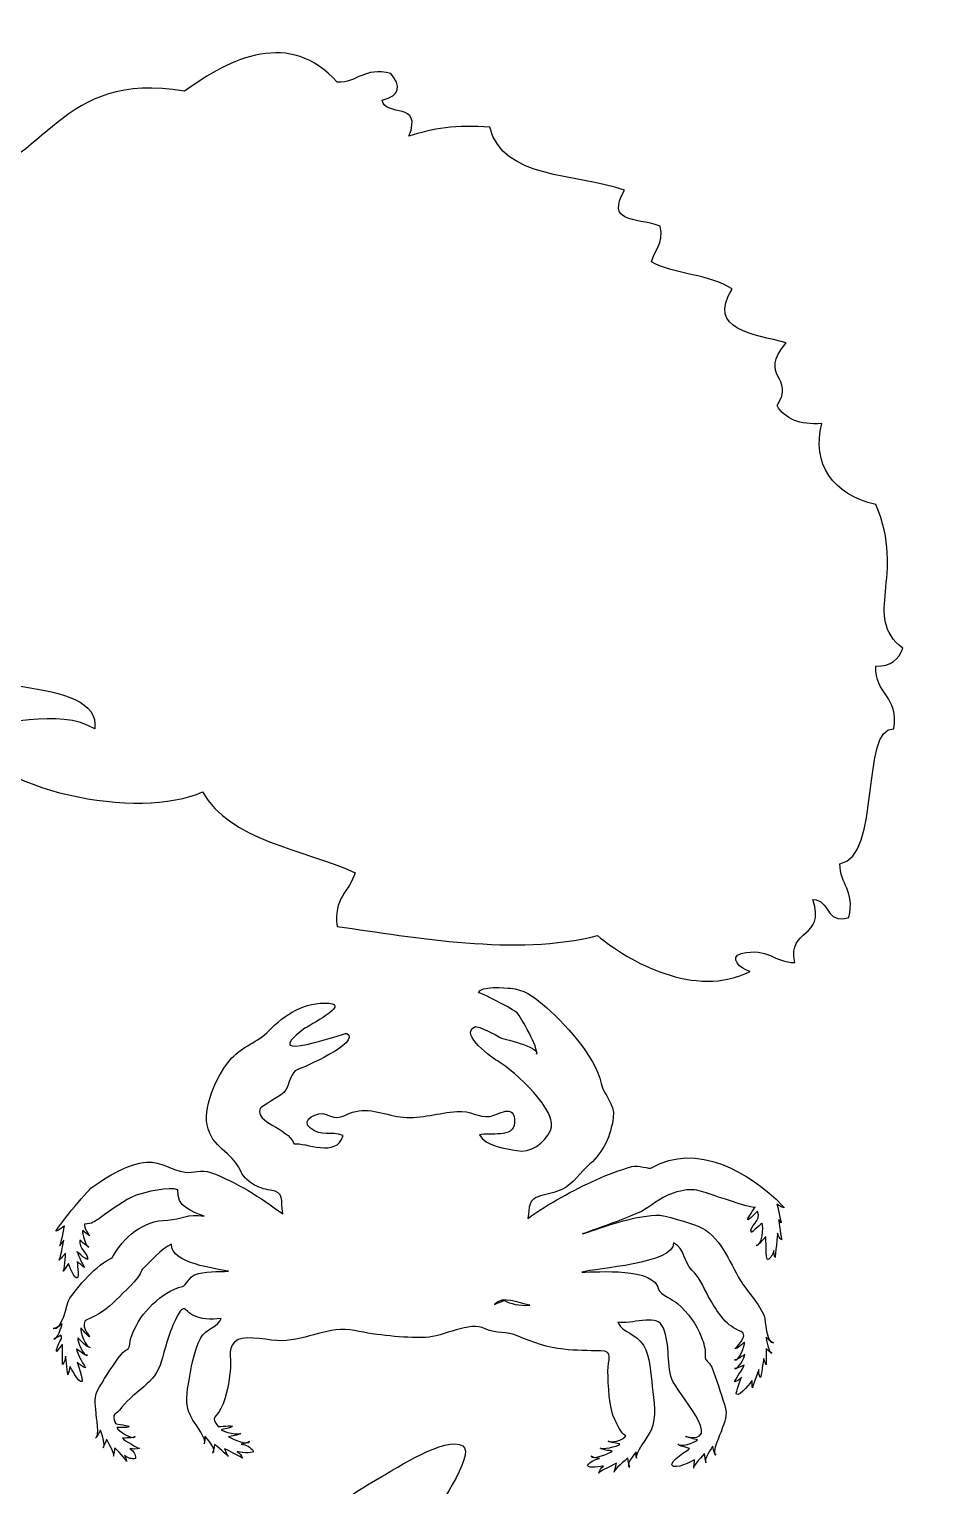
# Model space of a CAD drawing. Header units: centimetres. Extents: x -64 to 65, y -66 to 66.
# Drawn here: x -8.23 to -3.29, y -58.21 to -50.3 of the extents above; entities that cross this region are included whole.
import ezdxf

# ---------------------------------------------------------------- set-up
doc = ezdxf.new("R2010")
doc.units = ezdxf.units.CM
doc.header["$MEASUREMENT"] = 0
doc.layers.add('Layer 1', color=7, linetype='Continuous')

msp = doc.modelspace()

# ---------------------------------------------------------------- linework, layer by layer
at = {"layer": 'Layer 1'}
for points, knots in [([(-6.26168, -50.54298), (-6.20718, -50.61315), (-6.20913, -50.66188), (-6.31042, -50.68916), (-6.31042, -50.68916), (-6.29076, -50.78317), (-6.08727, -50.69339), (-6.16424, -50.88403), (-6.16424, -50.88403), (-6.0428, -50.84305), (-5.9032, -50.82027), (-5.72569, -50.83529), (-5.72569, -50.83529), (-5.65298, -51.11993), (-5.26013, -51.08442), (-4.99478, -51.17642), (-4.99478, -51.17642), (-5.0935, -51.35557), (-4.94488, -51.32374), (-4.79989, -51.37131), (-4.79989, -51.37131), (-4.77925, -51.47315), (-4.83331, -51.50037), (-4.8486, -51.5662), (-4.8486, -51.5662), (-4.72223, -51.63473), (-4.52631, -51.63375), (-4.41008, -51.71238), (-4.41008, -51.71238), (-4.55047, -51.9395), (-4.29096, -51.95593), (-4.11772, -52.00472), (-4.11772, -52.00472), (-4.27443, -52.19014), (-4.06218, -52.18802), (-4.16646, -52.34585), (-4.16646, -52.34585), (-4.12503, -52.41811), (-4.04383, -52.45063), (-3.92283, -52.44332), (-3.92283, -52.44332), (-3.98024, -52.65829), (-3.86462, -52.83146), (-3.63047, -52.88184), (-3.63047, -52.88184), (-3.46243, -53.27221), (-3.70754, -53.49025), (-3.48429, -53.66149), (-3.48429, -53.66149), (-3.50559, -53.72144), (-3.54668, -53.76153), (-3.63047, -53.75894), (-3.63047, -53.75894), (-3.63846, -53.91311), (-3.50098, -53.92176), (-3.533, -54.10004), (-3.533, -54.10004), (-3.7135, -54.08443), (-3.60068, -54.79841), (-3.82536, -54.83095), (-3.82536, -54.83095), (-3.82644, -54.94573), (-3.74141, -54.97441), (-3.77662, -55.12329), (-3.77662, -55.12329), (-3.9096, -55.1588), (-3.87473, -55.02645), (-3.97157, -55.02582), (-3.97157, -55.02582), (-3.89955, -55.24394), (-4.11426, -55.17552), (-4.06902, -55.36695), (-4.06902, -55.36695), (-4.1838, -55.36803), (-4.2125, -55.28297), (-4.36138, -55.31821), (-4.36138, -55.31821), (-4.42967, -55.33541), (-4.36561, -55.40399), (-4.31264, -55.41568), (-4.31264, -55.41568), (-4.61048, -55.56607), (-4.97233, -55.36157), (-5.14102, -55.22076), (-5.14102, -55.22076), (-5.5847, -55.3345), (-6.12929, -55.22891), (-6.55408, -55.17202), (-6.55408, -55.17202), (-6.57744, -55.01869), (-6.48465, -54.98155), (-6.45661, -54.87966), (-6.45661, -54.87966), (-6.74694, -54.74766), (-7.13072, -54.70916), (-7.28497, -54.44111), (-7.28497, -54.44111), (-7.62287, -54.59639), (-8.443, -54.44452), (-8.60061, -54.10004), (-8.60061, -54.10004), (-8.38288, -54.0885), (-8.06282, -53.98063), (-7.8697, -54.10004), (-7.8697, -54.10004), (-7.82864, -53.79836), (-8.6303, -53.91912), (-8.84424, -53.71023), (-8.84424, -53.71023), (-8.86461, -53.43001), (-8.34449, -53.6902), (-8.30825, -53.4666), (-8.30825, -53.4666), (-8.81829, -52.97485), (-9.20373, -53.86337), (-9.72131, -53.66152), (-9.72131, -53.66152), (-9.68959, -53.23848), (-9.2912, -53.18204), (-9.08787, -52.93061), (-9.08787, -52.93061), (-8.97185, -52.47812), (-8.89197, -51.98959), (-8.84424, -51.46879), (-8.84424, -51.46879), (-8.68274, -51.4354), (-8.62339, -51.29985), (-8.60061, -51.12772), (-8.60061, -51.12772), (-8.12081, -51.03903), (-8.06848, -50.52286), (-7.38244, -50.64046), (-7.38244, -50.64046), (-7.13471, -50.45784), (-6.80642, -50.30312), (-6.55408, -50.59172), (-6.55408, -50.59172), (-6.43922, -50.5928), (-6.41056, -50.50777), (-6.26168, -50.54298)], [0, 0, 0, 0, 0.0277778, 0.0277778, 0.0277778, 0.0277778, 0.0555556, 0.0555556, 0.0555556, 0.0555556, 0.0833333, 0.0833333, 0.0833333, 0.0833333, 0.1111111, 0.1111111, 0.1111111, 0.1111111, 0.1388889, 0.1388889, 0.1388889, 0.1388889, 0.1666667, 0.1666667, 0.1666667, 0.1666667, 0.1944444, 0.1944444, 0.1944444, 0.1944444, 0.2222222, 0.2222222, 0.2222222, 0.2222222, 0.25, 0.25, 0.25, 0.25, 0.2777778, 0.2777778, 0.2777778, 0.2777778, 0.3055556, 0.3055556, 0.3055556, 0.3055556, 0.3333333, 0.3333333, 0.3333333, 0.3333333, 0.3611111, 0.3611111, 0.3611111, 0.3611111, 0.3888889, 0.3888889, 0.3888889, 0.3888889, 0.4166667, 0.4166667, 0.4166667, 0.4166667, 0.4444444, 0.4444444, 0.4444444, 0.4444444, 0.4722222, 0.4722222, 0.4722222, 0.4722222, 0.5, 0.5, 0.5, 0.5, 0.5277778, 0.5277778, 0.5277778, 0.5277778, 0.5555556, 0.5555556, 0.5555556, 0.5555556, 0.5833333, 0.5833333, 0.5833333, 0.5833333, 0.6111111, 0.6111111, 0.6111111, 0.6111111, 0.6388889, 0.6388889, 0.6388889, 0.6388889, 0.6666667, 0.6666667, 0.6666667, 0.6666667, 0.6944444, 0.6944444, 0.6944444, 0.6944444, 0.7222222, 0.7222222, 0.7222222, 0.7222222, 0.75, 0.75, 0.75, 0.75, 0.7777778, 0.7777778, 0.7777778, 0.7777778, 0.8055556, 0.8055556, 0.8055556, 0.8055556, 0.8333333, 0.8333333, 0.8333333, 0.8333333, 0.8611111, 0.8611111, 0.8611111, 0.8611111, 0.8888889, 0.8888889, 0.8888889, 0.8888889, 0.9166667, 0.9166667, 0.9166667, 0.9166667, 0.9444444, 0.9444444, 0.9444444, 0.9444444, 1, 1, 1, 1]), ([(-4.13811, -56.68499), (-4.31154, -56.50576), (-4.60552, -56.33675), (-4.84709, -56.48166), (-4.84709, -56.48166), (-4.85884, -56.48878), (-4.92101, -56.46449), (-4.95398, -56.4742), (-4.95398, -56.4742), (-5.01989, -56.49349), (-5.08535, -56.51749), (-5.14797, -56.5454), (-5.14797, -56.5454), (-5.27592, -56.60202), (-5.40454, -56.67502), (-5.51894, -56.75532), (-5.51894, -56.75532), (-5.50852, -56.68973), (-5.51984, -56.65541), (-5.4511, -56.63335), (-5.4511, -56.63335), (-5.41266, -56.62126), (-5.37178, -56.61594), (-5.33524, -56.59835), (-5.33524, -56.59835), (-5.26822, -56.5662), (-5.23433, -56.5053), (-5.1821, -56.45989), (-5.1821, -56.45989), (-5.10855, -56.39589), (-5.06859, -56.30593), (-5.05573, -56.20914), (-5.05573, -56.20914), (-5.04512, -56.12924), (-5.1059, -56.09079), (-5.12039, -56.02377), (-5.12039, -56.02377), (-5.1527, -55.87365), (-5.3251, -55.6887), (-5.43982, -55.59276), (-5.43982, -55.59276), (-5.4935, -55.54789), (-5.54198, -55.51264), (-5.61251, -55.50677), (-5.61251, -55.50677), (-5.63582, -55.50473), (-5.78137, -55.49172), (-5.78634, -55.53048), (-5.78634, -55.53048), (-5.78555, -55.52495), (-5.59192, -55.62348), (-5.57679, -55.64055), (-5.57679, -55.64055), (-5.55845, -55.66103), (-5.45773, -55.83452), (-5.47188, -55.86463), (-5.47188, -55.86463), (-5.45132, -55.82121), (-5.66405, -55.78166), (-5.67307, -55.77226), (-5.67307, -55.77226), (-5.68304, -55.76231), (-5.79258, -55.70953), (-5.80375, -55.7144), (-5.80375, -55.7144), (-5.89757, -55.75464), (-5.70495, -55.88969), (-5.67715, -55.90564), (-5.67715, -55.90564), (-5.59415, -55.95311), (-5.3469, -56.17829), (-5.39558, -56.27899), (-5.39558, -56.27899), (-5.42916, -56.3486), (-5.5043, -56.40128), (-5.57883, -56.38771), (-5.57883, -56.38771), (-5.63352, -56.37766), (-5.75414, -56.36104), (-5.78147, -56.30238), (-5.78147, -56.30238), (-5.72779, -56.28754), (-5.59552, -56.32249), (-5.59102, -56.23703), (-5.59102, -56.23703), (-5.58536, -56.12141), (-5.6837, -56.19702), (-5.72712, -56.20221), (-5.72712, -56.20221), (-5.78681, -56.20935), (-5.82785, -56.16911), (-5.90368, -56.17485), (-5.90368, -56.17485), (-6.00282, -56.18221), (-6.0937, -56.21501), (-6.19485, -56.20631), (-6.19485, -56.20631), (-6.28391, -56.19861), (-6.38225, -56.1485), (-6.46975, -56.17959), (-6.46975, -56.17959), (-6.54217, -56.20528), (-6.54267, -56.22089), (-6.61374, -56.1907), (-6.61374, -56.1907), (-6.65512, -56.17329), (-6.76013, -56.21928), (-6.69917, -56.26605), (-6.69917, -56.26605), (-6.63429, -56.31571), (-6.59384, -56.27806), (-6.52174, -56.30531), (-6.52174, -56.30531), (-6.55698, -56.43186), (-6.72589, -56.33955), (-6.78714, -56.35114), (-6.78714, -56.35114), (-6.82331, -56.25994), (-7.0005, -56.23893), (-6.97126, -56.15961), (-6.97126, -56.15961), (-6.96539, -56.14366), (-6.85339, -56.09235), (-6.83209, -56.05841), (-6.83209, -56.05841), (-6.81336, -56.02838), (-6.80635, -55.95967), (-6.76801, -55.94766), (-6.76801, -55.94766), (-6.7402, -55.93896), (-6.42191, -55.80095), (-6.50136, -55.75179), (-6.50136, -55.75179), (-6.50895, -55.747), (-6.9951, -55.92438), (-6.73615, -55.72906), (-6.73615, -55.72906), (-6.70665, -55.70691), (-6.48212, -55.59555), (-6.59904, -55.58767), (-6.59904, -55.58767), (-6.72789, -55.57894), (-6.84034, -55.64757), (-6.92466, -55.73798), (-6.92466, -55.73798), (-6.98242, -55.79984), (-7.06801, -55.81974), (-7.1268, -55.88631), (-7.1268, -55.88631), (-7.20022, -55.9696), (-7.27973, -56.13417), (-7.25936, -56.24776), (-7.25936, -56.24776), (-7.23735, -56.37132), (-7.12215, -56.39643), (-7.081, -56.49237), (-7.081, -56.49237), (-7.06769, -56.52391), (-7.04144, -56.55018), (-7.01276, -56.56809), (-7.01276, -56.56809), (-6.98326, -56.58606), (-6.95122, -56.59749), (-6.9169, -56.60225), (-6.9169, -56.60225), (-6.83504, -56.61479), (-6.8611, -56.6522), (-6.84927, -56.72983), (-6.84927, -56.72983), (-6.97, -56.64215), (-7.1002, -56.55714), (-7.24107, -56.50591), (-7.24107, -56.50591), (-7.29375, -56.48667), (-7.33177, -56.51043), (-7.37828, -56.50488), (-7.37828, -56.50488), (-7.45202, -56.4962), (-7.50488, -56.44421), (-7.58778, -56.45022), (-7.58778, -56.45022), (-7.68748, -56.45744), (-7.80262, -56.52795), (-7.883, -56.58587), (-7.883, -56.58587), (-7.91012, -56.6054), (-8.08882, -56.82161), (-8.07818, -56.82447), (-8.07818, -56.82447), (-8.0617, -56.81754), (-8.04675, -56.80783), (-8.03365, -56.79507), (-8.03365, -56.79507), (-8.03466, -56.80073), (-8.05378, -56.90699), (-8.06101, -56.90437), (-8.06101, -56.90437), (-8.05283, -56.89421), (-8.04495, -56.88394), (-8.0373, -56.87344), (-8.0373, -56.87344), (-8.0373, -56.8731), (-8.05717, -56.99152), (-8.06521, -56.98205), (-8.06521, -56.98205), (-8.06185, -56.98599), (-8.02843, -56.9444), (-8.02756, -56.94337), (-8.02756, -56.94337), (-8.02618, -56.94961), (-8.03457, -57.04523), (-8.04166, -57.04161), (-8.04166, -57.04161), (-8.03047, -57.02872), (-8.02033, -57.01502), (-8.01139, -57.00044), (-8.01139, -57.00044), (-8.01083, -57.00227), (-7.98189, -57.08672), (-7.96379, -57.07788), (-7.96379, -57.07788), (-7.9545, -57.07359), (-7.96514, -56.99038), (-7.96514, -56.98903), (-7.96514, -56.98903), (-7.9527, -57.00112), (-7.93924, -57.01189), (-7.9249, -57.02136), (-7.9249, -57.02136), (-7.92511, -57.02152), (-7.96369, -56.95299), (-7.96178, -56.93783), (-7.96178, -56.93783), (-7.98583, -56.92113), (-7.91135, -56.98284), (-7.9095, -56.97776), (-7.9095, -56.97776), (-7.89971, -56.94995), (-7.9599, -56.91696), (-7.94953, -56.87346), (-7.94953, -56.87346), (-7.93506, -56.88836), (-7.91879, -56.90077), (-7.90071, -56.91063), (-7.90071, -56.91063), (-7.91809, -56.91354), (-7.93923, -56.83409), (-7.93495, -56.81982), (-7.93495, -56.81982), (-7.924, -56.83181), (-7.91143, -56.84162), (-7.89719, -56.84903), (-7.89719, -56.84903), (-7.89857, -56.84924), (-7.93055, -56.80331), (-7.9242, -56.78614), (-7.9242, -56.78614), (-7.8856, -56.7858), (-7.86792, -56.77146), (-7.83988, -56.75201), (-7.83988, -56.75201), (-7.78419, -56.71349), (-7.7074, -56.65245), (-7.64504, -56.62961), (-7.64504, -56.62961), (-7.60252, -56.61411), (-7.45906, -56.58056), (-7.41824, -56.60032), (-7.41824, -56.60032), (-7.42594, -56.69226), (-7.34244, -56.71663), (-7.27581, -56.74391), (-7.27581, -56.74391), (-7.36775, -56.72653), (-7.39781, -56.76233), (-7.47367, -56.76426), (-7.47367, -56.76426), (-7.61067, -56.76765), (-7.71013, -56.85403), (-7.775, -56.96886), (-7.775, -56.96886), (-7.853, -57.0022), (-7.97124, -57.13071), (-8.01262, -57.20183), (-8.01262, -57.20183), (-8.01738, -57.20998), (-8.04723, -57.37058), (-8.09498, -57.35217), (-8.09498, -57.35217), (-8.08583, -57.35566), (-8.05307, -57.33137), (-8.04571, -57.32807), (-8.04571, -57.32807), (-8.04812, -57.33818), (-8.0723, -57.41866), (-8.0922, -57.40792), (-8.0922, -57.40792), (-8.07773, -57.40316), (-8.06405, -57.3966), (-8.05122, -57.38802), (-8.05122, -57.38802), (-8.05103, -57.39559), (-8.05035, -57.40281), (-8.04966, -57.41027), (-8.04966, -57.41027), (-8.04966, -57.41027), (-8.05082, -57.40868), (-8.05082, -57.40868), (-8.05082, -57.40868), (-8.05648, -57.41865), (-8.0863, -57.47546), (-8.075, -57.47877), (-8.075, -57.47877), (-8.07569, -57.47853), (-8.04619, -57.43805), (-8.04582, -57.43771), (-8.04582, -57.43771), (-8.04399, -57.4479), (-8.04582, -57.54701), (-8.04413, -57.54783), (-8.04413, -57.54783), (-8.03363, -57.53526), (-8.02839, -57.52013), (-8.02839, -57.50251), (-8.02839, -57.50251), (-8.0241, -57.51505), (-8.01619, -57.60387), (-8.0155, -57.60398), (-8.0155, -57.60398), (-8.01, -57.58927), (-8.00605, -57.57416), (-8.00381, -57.55855), (-8.00381, -57.55855), (-8.00302, -57.56024), (-7.95618, -57.65269), (-7.93822, -57.64028), (-7.93822, -57.64028), (-7.93232, -57.63631), (-7.96404, -57.53574), (-7.96404, -57.53609), (-7.96404, -57.53609), (-7.95155, -57.55009), (-7.93668, -57.55982), (-7.91946, -57.56546), (-7.91946, -57.56546), (-7.92039, -57.56647), (-7.96933, -57.48103), (-7.96833, -57.46341), (-7.96833, -57.46341), (-7.96042, -57.46791), (-7.92108, -57.50159), (-7.90951, -57.49789), (-7.90951, -57.49789), (-7.93057, -57.50466), (-7.96404, -57.42116), (-7.96076, -57.40407), (-7.96076, -57.40407), (-7.9515, -57.41098), (-7.90951, -57.45857), (-7.89475, -57.45506), (-7.89475, -57.45506), (-7.91409, -57.45958), (-7.95272, -57.3687), (-7.94484, -57.34936), (-7.94484, -57.34936), (-7.93783, -57.35529), (-7.90756, -57.3982), (-7.89597, -57.39754), (-7.89597, -57.39754), (-7.89983, -57.39775), (-7.9541, -57.32179), (-7.91185, -57.30483), (-7.91185, -57.30483), (-7.8515, -57.28075), (-7.79789, -57.24551), (-7.75347, -57.19791), (-7.75347, -57.19791), (-7.71016, -57.15153), (-7.63412, -57.09369), (-7.61276, -57.03297), (-7.61276, -57.03297), (-7.57524, -56.99648), (-7.50269, -56.91748), (-7.45293, -56.89555), (-7.45293, -56.89555), (-7.4579, -57.00035), (-7.21015, -57.02678), (-7.14345, -57.04239), (-7.14345, -57.04239), (-7.2011, -57.04453), (-7.27265, -57.04025), (-7.32771, -57.06128), (-7.32771, -57.06128), (-7.35414, -57.07133), (-7.37676, -57.12084), (-7.39237, -57.12459), (-7.39237, -57.12459), (-7.5099, -57.15272), (-7.61875, -57.26744), (-7.66296, -57.3765), (-7.66296, -57.3765), (-7.67124, -57.39552), (-7.6763, -57.41518), (-7.67857, -57.43574), (-7.67857, -57.43574), (-7.68135, -57.47408), (-7.7014, -57.46127), (-7.72596, -57.49281), (-7.72596, -57.49281), (-7.76808, -57.54721), (-7.807, -57.61068), (-7.84359, -57.66926), (-7.84359, -57.66926), (-7.87886, -57.72564), (-7.86486, -57.75551), (-7.86259, -57.81134), (-7.86259, -57.81134), (-7.86211, -57.82512), (-7.83896, -57.94255), (-7.86611, -57.94718), (-7.86611, -57.94718), (-7.85717, -57.94575), (-7.84267, -57.91014), (-7.83838, -57.90392), (-7.83838, -57.90392), (-7.83613, -57.90831), (-7.80472, -57.99547), (-7.82584, -58.00036), (-7.82584, -58.00036), (-7.81716, -57.98586), (-7.81012, -57.97036), (-7.80518, -57.954), (-7.80518, -57.954), (-7.80388, -57.95535), (-7.75388, -58.0434), (-7.76787, -58.04608), (-7.76787, -58.04608), (-7.76853, -58.04624), (-7.76096, -58.0002), (-7.76083, -57.99975), (-7.76083, -57.99975), (-7.75617, -58.00393), (-7.69111, -58.07074), (-7.69664, -58.0736), (-7.69664, -58.0736), (-7.69865, -58.06214), (-7.70243, -58.05116), (-7.70775, -58.04082), (-7.70775, -58.04082), (-7.69008, -58.05664), (-7.67018, -58.06238), (-7.64848, -58.05799), (-7.64848, -58.05799), (-7.64824, -58.03537), (-7.65819, -58.01706), (-7.67856, -58.00304), (-7.67856, -58.00304), (-7.66057, -58.00756), (-7.64305, -58.00746), (-7.62591, -58.00272), (-7.62591, -58.00272), (-7.62636, -58.00767), (-7.71216, -57.95806), (-7.71926, -57.94732), (-7.71926, -57.94732), (-7.70884, -57.94541), (-7.65753, -57.94936), (-7.65055, -57.93904), (-7.65055, -57.93904), (-7.66486, -57.95984), (-7.74263, -57.90785), (-7.74977, -57.88985), (-7.74977, -57.88985), (-7.74051, -57.88829), (-7.69008, -57.89395), (-7.68307, -57.88488), (-7.68307, -57.88488), (-7.68016, -57.88104), (-7.75091, -57.8694), (-7.75747, -57.86863), (-7.75747, -57.86863), (-7.77898, -57.80373), (-7.75927, -57.83032), (-7.72154, -57.7801), (-7.72154, -57.7801), (-7.64828, -57.6821), (-7.54387, -57.65905), (-7.50688, -57.52779), (-7.50688, -57.52779), (-7.48407, -57.44696), (-7.45867, -57.35047), (-7.41613, -57.27588), (-7.41613, -57.27588), (-7.38382, -57.2191), (-7.38131, -57.25442), (-7.34355, -57.27588), (-7.34355, -57.27588), (-7.29153, -57.30525), (-7.24142, -57.30472), (-7.18361, -57.29916), (-7.18361, -57.29916), (-7.1948, -57.34086), (-7.26862, -57.35525), (-7.29415, -57.40394), (-7.29415, -57.40394), (-7.33294, -57.478), (-7.34715, -57.5711), (-7.3612, -57.65254), (-7.3612, -57.65254), (-7.37387, -57.72543), (-7.3793, -57.78441), (-7.33686, -57.84934), (-7.33686, -57.84934), (-7.32366, -57.86955), (-7.25494, -57.96269), (-7.27571, -57.97909), (-7.27571, -57.97909), (-7.27256, -57.96509), (-7.27111, -57.95096), (-7.27142, -57.93647), (-7.27142, -57.93647), (-7.26634, -57.94213), (-7.1994, -58.01547), (-7.22962, -58.02905), (-7.22962, -58.02905), (-7.22409, -58.01368), (-7.22057, -57.99775), (-7.2192, -57.98135), (-7.2192, -57.98135), (-7.2129, -57.98542), (-7.14393, -58.04567), (-7.14541, -58.04702), (-7.14541, -58.04702), (-7.14599, -58.04758), (-7.1647, -58.00567), (-7.16486, -58.00508), (-7.16486, -58.00508), (-7.15999, -58.00656), (-7.06659, -58.05472), (-7.06831, -58.05596), (-7.06831, -58.05596), (-7.0732, -58.04125), (-7.08254, -58.02926), (-7.09644, -58.02024), (-7.09644, -58.02024), (-7.088, -58.02159), (-7.01561, -58.03619), (-7.00828, -58.01706), (-7.00828, -58.01706), (-7.0249, -57.99579), (-7.04731, -57.98338), (-7.07546, -57.97965), (-7.07546, -57.97965), (-7.05892, -57.97817), (-7.04342, -57.97343), (-7.02918, -57.96552), (-7.02918, -57.96552), (-7.03968, -57.98857), (-7.12832, -57.95094), (-7.14269, -57.93943), (-7.14269, -57.93943), (-7.13195, -57.93557), (-7.08337, -57.93295), (-7.07768, -57.92099), (-7.07768, -57.92099), (-7.08337, -57.93329), (-7.17288, -57.91356), (-7.18417, -57.9017), (-7.18417, -57.9017), (-7.17581, -57.89829), (-7.12718, -57.89321), (-7.12247, -57.88326), (-7.12247, -57.88326), (-7.11972, -57.87786), (-7.19568, -57.8845), (-7.19907, -57.88493), (-7.19907, -57.88493), (-7.24569, -57.82931), (-7.2086, -57.83781), (-7.18439, -57.78695), (-7.18439, -57.78695), (-7.15185, -57.71866), (-7.14145, -57.64384), (-7.13311, -57.56901), (-7.13311, -57.56901), (-7.12586, -57.50366), (-7.15634, -57.44751), (-7.09091, -57.41269), (-7.09091, -57.41269), (-7.04514, -57.3884), (-6.91107, -57.41991), (-6.85794, -57.41912), (-6.85794, -57.41912), (-6.70983, -57.417), (-6.60069, -57.33514), (-6.45916, -57.36377), (-6.45916, -57.36377), (-6.33065, -57.38962), (-6.20384, -57.40409), (-6.07274, -57.4006), (-6.07274, -57.4006), (-5.97971, -57.39801), (-5.83432, -57.31009), (-5.74982, -57.35361), (-5.74982, -57.35361), (-5.68558, -57.3866), (-5.63655, -57.36478), (-5.57154, -57.39351), (-5.57154, -57.39351), (-5.49412, -57.42764), (-5.40877, -57.45701), (-5.3241, -57.4654), (-5.3241, -57.4654), (-5.25795, -57.47207), (-5.19115, -57.47321), (-5.12471, -57.47376), (-5.12471, -57.47376), (-5.04991, -57.47442), (-5.08664, -57.52181), (-5.08444, -57.58441), (-5.08444, -57.58441), (-5.08201, -57.65902), (-5.07947, -57.78338), (-5.04563, -57.85071), (-5.04563, -57.85071), (-5.03211, -57.87762), (-5.01563, -57.91908), (-4.98774, -57.93503), (-4.98774, -57.93503), (-4.996, -57.95871), (-5.075, -57.97765), (-5.0827, -57.96162), (-5.0827, -57.96162), (-5.07773, -57.97178), (-5.02777, -57.97662), (-5.01904, -57.98035), (-5.01904, -57.98035), (-5.03071, -57.9926), (-5.12157, -58.0117), (-5.1272, -57.99959), (-5.1272, -57.99959), (-5.12135, -58.01226), (-5.07296, -58.01382), (-5.06156, -58.01801), (-5.06156, -58.01801), (-5.0759, -58.02899), (-5.16499, -58.06741), (-5.17541, -58.0446), (-5.17541, -58.0446), (-5.16118, -58.05262), (-5.1458, -58.05725), (-5.12919, -58.05849), (-5.12919, -58.05849), (-5.15732, -58.06235), (-5.1797, -58.07497), (-5.19597, -58.09635), (-5.19597, -58.09635), (-5.18861, -58.11514), (-5.11707, -58.10021), (-5.10868, -58.09884), (-5.10868, -58.09884), (-5.12183, -58.10924), (-5.13019, -58.12204), (-5.13355, -58.13726), (-5.13355, -58.13726), (-5.14022, -58.13377), (-5.03589, -58.08212), (-5.03724, -58.0826), (-5.03724, -58.0826), (-5.03724, -58.08395), (-5.04991, -58.13242), (-5.05071, -58.13176), (-5.05071, -58.13176), (-5.05986, -58.12507), (-4.98081, -58.05873), (-4.97686, -58.05635), (-4.97686, -58.05635), (-4.97517, -58.07318), (-4.97144, -58.08956), (-4.96583, -58.1054), (-4.96583, -58.1054), (-4.99091, -58.09408), (-4.94104, -58.0319), (-4.93067, -58.02229), (-4.93067, -58.02229), (-4.93191, -58.03383), (-4.93133, -58.04523), (-4.92898, -58.05642), (-4.92898, -58.05642), (-4.94573, -58.04171), (-4.86006, -57.92916), (-4.84963, -57.90473), (-4.84963, -57.90473), (-4.81886, -57.83308), (-4.83606, -57.74286), (-4.84397, -57.66803), (-4.84397, -57.66803), (-4.85143, -57.59852), (-4.85368, -57.50539), (-4.89144, -57.44377), (-4.89144, -57.44377), (-4.93441, -57.37381), (-5.00055, -57.38038), (-5.03117, -57.31899), (-5.03117, -57.31899), (-4.95767, -57.32997), (-4.82522, -57.27629), (-4.79095, -57.33571), (-4.79095, -57.33571), (-4.74473, -57.4162), (-4.76753, -57.53949), (-4.73695, -57.62802), (-4.73695, -57.62802), (-4.71422, -57.69366), (-4.43966, -57.98714), (-4.66337, -57.9393), (-4.66337, -57.9393), (-4.64347, -57.94361), (-4.61744, -57.95219), (-4.59871, -57.95719), (-4.59871, -57.95719), (-4.61025, -57.9728), (-4.69772, -57.99968), (-4.70576, -57.97822), (-4.70576, -57.97822), (-4.70134, -57.98984), (-4.65073, -57.99912), (-4.64102, -58.00341), (-4.64102, -58.00341), (-4.64779, -58.00963), (-4.74767, -58.07506), (-4.73735, -58.09305), (-4.73735, -58.09305), (-4.72044, -58.12189), (-4.62744, -58.07194), (-4.614, -58.06482), (-4.614, -58.06482), (-4.61384, -58.06527), (-4.61794, -58.11152), (-4.61863, -58.11115), (-4.61863, -58.11115), (-4.63152, -58.10525), (-4.56098, -58.03215), (-4.55965, -58.03125), (-4.55965, -58.03125), (-4.55896, -58.04832), (-4.55603, -58.06501), (-4.55118, -58.08131), (-4.55118, -58.08131), (-4.5706, -58.07126), (-4.51813, -57.99453), (-4.51512, -57.9909), (-4.51512, -57.9909), (-4.51242, -57.99791), (-4.50721, -58.03625), (-4.49909, -58.03985), (-4.49909, -58.03985), (-4.52417, -58.02866), (-4.47239, -57.92047), (-4.46856, -57.9074), (-4.46856, -57.9074), (-4.45208, -57.85268), (-4.4308, -57.83072), (-4.45186, -57.76492), (-4.45186, -57.76492), (-4.47297, -57.69848), (-4.49467, -57.62739), (-4.52123, -57.56304), (-4.52123, -57.56304), (-4.53663, -57.52563), (-4.55827, -57.53513), (-4.55626, -57.49705), (-4.55626, -57.49705), (-4.55467, -57.46437), (-4.56462, -57.43072), (-4.57616, -57.40061), (-4.57616, -57.40061), (-4.60354, -57.32883), (-4.64953, -57.26737), (-4.7066, -57.21649), (-4.7066, -57.21649), (-4.7221, -57.20278), (-4.8045, -57.16257), (-4.80767, -57.1446), (-4.80767, -57.1446), (-4.82921, -57.01755), (-5.14123, -57.04692), (-5.22566, -57.04681), (-5.22566, -57.04681), (-5.14697, -57.0249), (-4.72676, -57.00196), (-4.72779, -56.88867), (-4.72779, -56.88867), (-4.66278, -56.92042), (-4.67585, -56.99196), (-4.6291, -57.03528), (-4.6291, -57.03528), (-4.58319, -57.07769), (-4.56036, -57.14278), (-4.52467, -57.20416), (-4.52467, -57.20416), (-4.48363, -57.27433), (-4.4399, -57.33912), (-4.36118, -57.36952), (-4.36118, -57.36952), (-4.31533, -57.38741), (-4.39375, -57.46279), (-4.39465, -57.46255), (-4.39465, -57.46255), (-4.38407, -57.4653), (-4.34946, -57.43138), (-4.34245, -57.42704), (-4.34245, -57.42704), (-4.34107, -57.44082), (-4.37227, -57.53332), (-4.39759, -57.52213), (-4.39759, -57.52213), (-4.38653, -57.527), (-4.34742, -57.49705), (-4.34039, -57.49308), (-4.34039, -57.49308), (-4.34089, -57.50562), (-4.37838, -57.58), (-4.39749, -57.56994), (-4.39749, -57.56994), (-4.37907, -57.56698), (-4.36167, -57.56076), (-4.34537, -57.55115), (-4.34537, -57.55115), (-4.34741, -57.56687), (-4.40006, -57.63796), (-4.39636, -57.64246), (-4.39636, -57.64246), (-4.38157, -57.63749), (-4.36903, -57.62891), (-4.35858, -57.61661), (-4.35858, -57.61661), (-4.35916, -57.61873), (-4.39425, -57.70183), (-4.38628, -57.70964), (-4.38628, -57.70964), (-4.37011, -57.72615), (-4.30267, -57.63582), (-4.30164, -57.63445), (-4.30164, -57.63445), (-4.30267, -57.64802), (-4.30198, -57.66136), (-4.29939, -57.67461), (-4.29939, -57.67461), (-4.30267, -57.67435), (-4.26933, -57.58515), (-4.26446, -57.57581), (-4.26446, -57.57581), (-4.26726, -57.59116), (-4.2651, -57.60505), (-4.25777, -57.61775), (-4.25777, -57.61775), (-4.25121, -57.61606), (-4.24227, -57.52665), (-4.23867, -57.51602), (-4.23867, -57.51602), (-4.23452, -57.52708), (-4.23007, -57.53806), (-4.22526, -57.54891), (-4.22526, -57.54891), (-4.22335, -57.54867), (-4.22764, -57.47544), (-4.22579, -57.46197), (-4.22579, -57.46197), (-4.21634, -57.47147), (-4.20568, -57.47927), (-4.19391, -57.48562), (-4.19391, -57.48562), (-4.21214, -57.49115), (-4.22513, -57.40651), (-4.22606, -57.4005), (-4.22606, -57.4005), (-4.2205, -57.40444), (-4.19428, -57.43201), (-4.18568, -57.43045), (-4.18568, -57.43045), (-4.22539, -57.43767), (-4.22923, -57.30329), (-4.23473, -57.28874), (-4.23473, -57.28874), (-4.2627, -57.21503), (-4.32551, -57.15692), (-4.3662, -57.09033), (-4.3662, -57.09033), (-4.42623, -56.99249), (-4.47719, -56.84125), (-4.59454, -56.79804), (-4.59454, -56.79804), (-4.63907, -56.78164), (-4.77607, -56.73443), (-4.82412, -56.73756), (-4.82412, -56.73756), (-4.95967, -56.74648), (-5.09423, -56.79638), (-5.22176, -56.83945), (-5.22176, -56.83945), (-5.1249, -56.80368), (-5.02745, -56.77047), (-4.9322, -56.73102), (-4.9322, -56.73102), (-4.84774, -56.69599), (-4.8133, -56.64545), (-4.73043, -56.6181), (-4.73043, -56.6181), (-4.61454, -56.57987), (-4.58615, -56.60757), (-4.48421, -56.63921), (-4.48421, -56.63921), (-4.47154, -56.64315), (-4.27712, -56.71054), (-4.28551, -56.69393), (-4.28551, -56.69393), (-4.28869, -56.69832), (-4.33163, -56.76206), (-4.32575, -56.76267), (-4.32575, -56.76267), (-4.31522, -56.76368), (-4.27987, -56.72174), (-4.2732, -56.71676), (-4.2732, -56.71676), (-4.2469, -56.77015), (-4.32239, -56.79487), (-4.30585, -56.83196), (-4.30585, -56.83196), (-4.30551, -56.83275), (-4.24788, -56.78121), (-4.24674, -56.78029), (-4.24674, -56.78029), (-4.23941, -56.80122), (-4.24528, -56.90589), (-4.28008, -56.9025), (-4.28008, -56.9025), (-4.26741, -56.90374), (-4.2351, -56.86011), (-4.2274, -56.85345), (-4.2274, -56.85345), (-4.22597, -56.86171), (-4.22753, -56.97709), (-4.21761, -56.98093), (-4.21761, -56.98093), (-4.19927, -56.96918), (-4.18832, -56.95185), (-4.1847, -56.92894), (-4.1847, -56.92894), (-4.18393, -56.94204), (-4.18131, -56.9546), (-4.17679, -56.9668), (-4.17679, -56.9668), (-4.17658, -56.9668), (-4.16269, -56.83229), (-4.16311, -56.83594), (-4.16311, -56.83594), (-4.16031, -56.85105), (-4.15327, -56.86314), (-4.14221, -56.87232), (-4.14221, -56.87232), (-4.14195, -56.87208), (-4.15711, -56.76604), (-4.15711, -56.76164), (-4.15711, -56.76164), (-4.15293, -56.76773), (-4.1483, -56.77352), (-4.14314, -56.77873), (-4.14314, -56.77873), (-4.14563, -56.77995), (-4.16507, -56.68454), (-4.16708, -56.67814), (-4.16708, -56.67814), (-4.17465, -56.67314), (-4.10602, -56.71823), (-4.13811, -56.68499), (-4.13811, -56.68499), (-4.13811, -56.68499), (-4.13811, -56.68499), (-4.13811, -56.68499)], [0, 0, 0, 0, 0.004065, 0.004065, 0.004065, 0.004065, 0.0081301, 0.0081301, 0.0081301, 0.0081301, 0.0121951, 0.0121951, 0.0121951, 0.0121951, 0.0162602, 0.0162602, 0.0162602, 0.0162602, 0.0203252, 0.0203252, 0.0203252, 0.0203252, 0.0243902, 0.0243902, 0.0243902, 0.0243902, 0.0284553, 0.0284553, 0.0284553, 0.0284553, 0.0325203, 0.0325203, 0.0325203, 0.0325203, 0.0365854, 0.0365854, 0.0365854, 0.0365854, 0.0406504, 0.0406504, 0.0406504, 0.0406504, 0.0447154, 0.0447154, 0.0447154, 0.0447154, 0.0487805, 0.0487805, 0.0487805, 0.0487805, 0.0528455, 0.0528455, 0.0528455, 0.0528455, 0.0569106, 0.0569106, 0.0569106, 0.0569106, 0.0609756, 0.0609756, 0.0609756, 0.0609756, 0.0650407, 0.0650407, 0.0650407, 0.0650407, 0.0691057, 0.0691057, 0.0691057, 0.0691057, 0.0731707, 0.0731707, 0.0731707, 0.0731707, 0.0772358, 0.0772358, 0.0772358, 0.0772358, 0.0813008, 0.0813008, 0.0813008, 0.0813008, 0.0853659, 0.0853659, 0.0853659, 0.0853659, 0.0894309, 0.0894309, 0.0894309, 0.0894309, 0.0934959, 0.0934959, 0.0934959, 0.0934959, 0.097561, 0.097561, 0.097561, 0.097561, 0.101626, 0.101626, 0.101626, 0.101626, 0.1056911, 0.1056911, 0.1056911, 0.1056911, 0.1097561, 0.1097561, 0.1097561, 0.1097561, 0.1138211, 0.1138211, 0.1138211, 0.1138211, 0.1178862, 0.1178862, 0.1178862, 0.1178862, 0.1219512, 0.1219512, 0.1219512, 0.1219512, 0.1260163, 0.1260163, 0.1260163, 0.1260163, 0.1300813, 0.1300813, 0.1300813, 0.1300813, 0.1341463, 0.1341463, 0.1341463, 0.1341463, 0.1382114, 0.1382114, 0.1382114, 0.1382114, 0.1422764, 0.1422764, 0.1422764, 0.1422764, 0.1463415, 0.1463415, 0.1463415, 0.1463415, 0.1504065, 0.1504065, 0.1504065, 0.1504065, 0.1544715, 0.1544715, 0.1544715, 0.1544715, 0.1585366, 0.1585366, 0.1585366, 0.1585366, 0.1626016, 0.1626016, 0.1626016, 0.1626016, 0.1666667, 0.1666667, 0.1666667, 0.1666667, 0.1707317, 0.1707317, 0.1707317, 0.1707317, 0.1747967, 0.1747967, 0.1747967, 0.1747967, 0.1788618, 0.1788618, 0.1788618, 0.1788618, 0.1829268, 0.1829268, 0.1829268, 0.1829268, 0.1869919, 0.1869919, 0.1869919, 0.1869919, 0.1910569, 0.1910569, 0.1910569, 0.1910569, 0.195122, 0.195122, 0.195122, 0.195122, 0.199187, 0.199187, 0.199187, 0.199187, 0.203252, 0.203252, 0.203252, 0.203252, 0.2073171, 0.2073171, 0.2073171, 0.2073171, 0.2113821, 0.2113821, 0.2113821, 0.2113821, 0.2154472, 0.2154472, 0.2154472, 0.2154472, 0.2195122, 0.2195122, 0.2195122, 0.2195122, 0.2235772, 0.2235772, 0.2235772, 0.2235772, 0.2276423, 0.2276423, 0.2276423, 0.2276423, 0.2317073, 0.2317073, 0.2317073, 0.2317073, 0.2357724, 0.2357724, 0.2357724, 0.2357724, 0.2398374, 0.2398374, 0.2398374, 0.2398374, 0.2439024, 0.2439024, 0.2439024, 0.2439024, 0.2479675, 0.2479675, 0.2479675, 0.2479675, 0.2520325, 0.2520325, 0.2520325, 0.2520325, 0.2560976, 0.2560976, 0.2560976, 0.2560976, 0.2601626, 0.2601626, 0.2601626, 0.2601626, 0.2642276, 0.2642276, 0.2642276, 0.2642276, 0.2682927, 0.2682927, 0.2682927, 0.2682927, 0.2723577, 0.2723577, 0.2723577, 0.2723577, 0.2764228, 0.2764228, 0.2764228, 0.2764228, 0.2804878, 0.2804878, 0.2804878, 0.2804878, 0.2845528, 0.2845528, 0.2845528, 0.2845528, 0.2886179, 0.2886179, 0.2886179, 0.2886179, 0.2926829, 0.2926829, 0.2926829, 0.2926829, 0.296748, 0.296748, 0.296748, 0.296748, 0.300813, 0.300813, 0.300813, 0.300813, 0.304878, 0.304878, 0.304878, 0.304878, 0.3089431, 0.3089431, 0.3089431, 0.3089431, 0.3130081, 0.3130081, 0.3130081, 0.3130081, 0.3170732, 0.3170732, 0.3170732, 0.3170732, 0.3211382, 0.3211382, 0.3211382, 0.3211382, 0.3252033, 0.3252033, 0.3252033, 0.3252033, 0.3292683, 0.3292683, 0.3292683, 0.3292683, 0.3333333, 0.3333333, 0.3333333, 0.3333333, 0.3373984, 0.3373984, 0.3373984, 0.3373984, 0.3414634, 0.3414634, 0.3414634, 0.3414634, 0.3455285, 0.3455285, 0.3455285, 0.3455285, 0.3495935, 0.3495935, 0.3495935, 0.3495935, 0.3536585, 0.3536585, 0.3536585, 0.3536585, 0.3577236, 0.3577236, 0.3577236, 0.3577236, 0.3617886, 0.3617886, 0.3617886, 0.3617886, 0.3658537, 0.3658537, 0.3658537, 0.3658537, 0.3699187, 0.3699187, 0.3699187, 0.3699187, 0.3739837, 0.3739837, 0.3739837, 0.3739837, 0.3780488, 0.3780488, 0.3780488, 0.3780488, 0.3821138, 0.3821138, 0.3821138, 0.3821138, 0.3861789, 0.3861789, 0.3861789, 0.3861789, 0.3902439, 0.3902439, 0.3902439, 0.3902439, 0.3943089, 0.3943089, 0.3943089, 0.3943089, 0.398374, 0.398374, 0.398374, 0.398374, 0.402439, 0.402439, 0.402439, 0.402439, 0.4065041, 0.4065041, 0.4065041, 0.4065041, 0.4105691, 0.4105691, 0.4105691, 0.4105691, 0.4146341, 0.4146341, 0.4146341, 0.4146341, 0.4186992, 0.4186992, 0.4186992, 0.4186992, 0.4227642, 0.4227642, 0.4227642, 0.4227642, 0.4268293, 0.4268293, 0.4268293, 0.4268293, 0.4308943, 0.4308943, 0.4308943, 0.4308943, 0.4349593, 0.4349593, 0.4349593, 0.4349593, 0.4390244, 0.4390244, 0.4390244, 0.4390244, 0.4430894, 0.4430894, 0.4430894, 0.4430894, 0.4471545, 0.4471545, 0.4471545, 0.4471545, 0.4512195, 0.4512195, 0.4512195, 0.4512195, 0.4552846, 0.4552846, 0.4552846, 0.4552846, 0.4593496, 0.4593496, 0.4593496, 0.4593496, 0.4634146, 0.4634146, 0.4634146, 0.4634146, 0.4674797, 0.4674797, 0.4674797, 0.4674797, 0.4715447, 0.4715447, 0.4715447, 0.4715447, 0.4756098, 0.4756098, 0.4756098, 0.4756098, 0.4796748, 0.4796748, 0.4796748, 0.4796748, 0.4837398, 0.4837398, 0.4837398, 0.4837398, 0.4878049, 0.4878049, 0.4878049, 0.4878049, 0.4918699, 0.4918699, 0.4918699, 0.4918699, 0.495935, 0.495935, 0.495935, 0.495935, 0.5, 0.5, 0.5, 0.5, 0.504065, 0.504065, 0.504065, 0.504065, 0.5081301, 0.5081301, 0.5081301, 0.5081301, 0.5121951, 0.5121951, 0.5121951, 0.5121951, 0.5162602, 0.5162602, 0.5162602, 0.5162602, 0.5203252, 0.5203252, 0.5203252, 0.5203252, 0.5243902, 0.5243902, 0.5243902, 0.5243902, 0.5284553, 0.5284553, 0.5284553, 0.5284553, 0.5325203, 0.5325203, 0.5325203, 0.5325203, 0.5365854, 0.5365854, 0.5365854, 0.5365854, 0.5406504, 0.5406504, 0.5406504, 0.5406504, 0.5447154, 0.5447154, 0.5447154, 0.5447154, 0.5487805, 0.5487805, 0.5487805, 0.5487805, 0.5528455, 0.5528455, 0.5528455, 0.5528455, 0.5569106, 0.5569106, 0.5569106, 0.5569106, 0.5609756, 0.5609756, 0.5609756, 0.5609756, 0.5650407, 0.5650407, 0.5650407, 0.5650407, 0.5691057, 0.5691057, 0.5691057, 0.5691057, 0.5731707, 0.5731707, 0.5731707, 0.5731707, 0.5772358, 0.5772358, 0.5772358, 0.5772358, 0.5813008, 0.5813008, 0.5813008, 0.5813008, 0.5853659, 0.5853659, 0.5853659, 0.5853659, 0.5894309, 0.5894309, 0.5894309, 0.5894309, 0.5934959, 0.5934959, 0.5934959, 0.5934959, 0.597561, 0.597561, 0.597561, 0.597561, 0.601626, 0.601626, 0.601626, 0.601626, 0.6056911, 0.6056911, 0.6056911, 0.6056911, 0.6097561, 0.6097561, 0.6097561, 0.6097561, 0.6138211, 0.6138211, 0.6138211, 0.6138211, 0.6178862, 0.6178862, 0.6178862, 0.6178862, 0.6219512, 0.6219512, 0.6219512, 0.6219512, 0.6260163, 0.6260163, 0.6260163, 0.6260163, 0.6300813, 0.6300813, 0.6300813, 0.6300813, 0.6341463, 0.6341463, 0.6341463, 0.6341463, 0.6382114, 0.6382114, 0.6382114, 0.6382114, 0.6422764, 0.6422764, 0.6422764, 0.6422764, 0.6463415, 0.6463415, 0.6463415, 0.6463415, 0.6504065, 0.6504065, 0.6504065, 0.6504065, 0.6544715, 0.6544715, 0.6544715, 0.6544715, 0.6585366, 0.6585366, 0.6585366, 0.6585366, 0.6626016, 0.6626016, 0.6626016, 0.6626016, 0.6666667, 0.6666667, 0.6666667, 0.6666667, 0.6707317, 0.6707317, 0.6707317, 0.6707317, 0.6747967, 0.6747967, 0.6747967, 0.6747967, 0.6788618, 0.6788618, 0.6788618, 0.6788618, 0.6829268, 0.6829268, 0.6829268, 0.6829268, 0.6869919, 0.6869919, 0.6869919, 0.6869919, 0.6910569, 0.6910569, 0.6910569, 0.6910569, 0.695122, 0.695122, 0.695122, 0.695122, 0.699187, 0.699187, 0.699187, 0.699187, 0.703252, 0.703252, 0.703252, 0.703252, 0.7073171, 0.7073171, 0.7073171, 0.7073171, 0.7113821, 0.7113821, 0.7113821, 0.7113821, 0.7154472, 0.7154472, 0.7154472, 0.7154472, 0.7195122, 0.7195122, 0.7195122, 0.7195122, 0.7235772, 0.7235772, 0.7235772, 0.7235772, 0.7276423, 0.7276423, 0.7276423, 0.7276423, 0.7317073, 0.7317073, 0.7317073, 0.7317073, 0.7357724, 0.7357724, 0.7357724, 0.7357724, 0.7398374, 0.7398374, 0.7398374, 0.7398374, 0.7439024, 0.7439024, 0.7439024, 0.7439024, 0.7479675, 0.7479675, 0.7479675, 0.7479675, 0.7520325, 0.7520325, 0.7520325, 0.7520325, 0.7560976, 0.7560976, 0.7560976, 0.7560976, 0.7601626, 0.7601626, 0.7601626, 0.7601626, 0.7642276, 0.7642276, 0.7642276, 0.7642276, 0.7682927, 0.7682927, 0.7682927, 0.7682927, 0.7723577, 0.7723577, 0.7723577, 0.7723577, 0.7764228, 0.7764228, 0.7764228, 0.7764228, 0.7804878, 0.7804878, 0.7804878, 0.7804878, 0.7845528, 0.7845528, 0.7845528, 0.7845528, 0.7886179, 0.7886179, 0.7886179, 0.7886179, 0.7926829, 0.7926829, 0.7926829, 0.7926829, 0.796748, 0.796748, 0.796748, 0.796748, 0.800813, 0.800813, 0.800813, 0.800813, 0.804878, 0.804878, 0.804878, 0.804878, 0.8089431, 0.8089431, 0.8089431, 0.8089431, 0.8130081, 0.8130081, 0.8130081, 0.8130081, 0.8170732, 0.8170732, 0.8170732, 0.8170732, 0.8211382, 0.8211382, 0.8211382, 0.8211382, 0.8252033, 0.8252033, 0.8252033, 0.8252033, 0.8292683, 0.8292683, 0.8292683, 0.8292683, 0.8333333, 0.8333333, 0.8333333, 0.8333333, 0.8373984, 0.8373984, 0.8373984, 0.8373984, 0.8414634, 0.8414634, 0.8414634, 0.8414634, 0.8455285, 0.8455285, 0.8455285, 0.8455285, 0.8495935, 0.8495935, 0.8495935, 0.8495935, 0.8536585, 0.8536585, 0.8536585, 0.8536585, 0.8577236, 0.8577236, 0.8577236, 0.8577236, 0.8617886, 0.8617886, 0.8617886, 0.8617886, 0.8658537, 0.8658537, 0.8658537, 0.8658537, 0.8699187, 0.8699187, 0.8699187, 0.8699187, 0.8739837, 0.8739837, 0.8739837, 0.8739837, 0.8780488, 0.8780488, 0.8780488, 0.8780488, 0.8821138, 0.8821138, 0.8821138, 0.8821138, 0.8861789, 0.8861789, 0.8861789, 0.8861789, 0.8902439, 0.8902439, 0.8902439, 0.8902439, 0.8943089, 0.8943089, 0.8943089, 0.8943089, 0.898374, 0.898374, 0.898374, 0.898374, 0.902439, 0.902439, 0.902439, 0.902439, 0.9065041, 0.9065041, 0.9065041, 0.9065041, 0.9105691, 0.9105691, 0.9105691, 0.9105691, 0.9146341, 0.9146341, 0.9146341, 0.9146341, 0.9186992, 0.9186992, 0.9186992, 0.9186992, 0.9227642, 0.9227642, 0.9227642, 0.9227642, 0.9268293, 0.9268293, 0.9268293, 0.9268293, 0.9308943, 0.9308943, 0.9308943, 0.9308943, 0.9349593, 0.9349593, 0.9349593, 0.9349593, 0.9390244, 0.9390244, 0.9390244, 0.9390244, 0.9430894, 0.9430894, 0.9430894, 0.9430894, 0.9471545, 0.9471545, 0.9471545, 0.9471545, 0.9512195, 0.9512195, 0.9512195, 0.9512195, 0.9552846, 0.9552846, 0.9552846, 0.9552846, 0.9593496, 0.9593496, 0.9593496, 0.9593496, 0.9634146, 0.9634146, 0.9634146, 0.9634146, 0.9674797, 0.9674797, 0.9674797, 0.9674797, 0.9715447, 0.9715447, 0.9715447, 0.9715447, 0.9756098, 0.9756098, 0.9756098, 0.9756098, 0.9796748, 0.9796748, 0.9796748, 0.9796748, 0.9837398, 0.9837398, 0.9837398, 0.9837398, 0.9878049, 0.9878049, 0.9878049, 0.9878049, 0.9918699, 0.9918699, 0.9918699, 0.9918699, 1, 1, 1, 1]), ([(-5.64555, -57.20088), (-5.65886, -57.2044), (-5.67857, -57.2121), (-5.70069, -57.2216), (-5.70069, -57.2216), (-5.65217, -57.17241), (-5.57388, -57.21321), (-5.50887, -57.22655), (-5.50887, -57.22655), (-5.56572, -57.23027), (-5.61359, -57.21863), (-5.64555, -57.20088)], [0, 0, 0, 0, 0.25, 0.25, 0.25, 0.25, 0.5, 0.5, 0.5, 0.5, 1, 1, 1, 1]), ([(-1.78168, -60.20983), (-1.83163, -60.10746), (-1.89095, -60.01335), (-1.9531, -59.91818), (-1.9531, -59.91818), (-2.00403, -59.84045), (-2.12537, -59.82097), (-2.06785, -59.7094), (-2.06785, -59.7094), (-2.00853, -59.59449), (-1.9772, -59.51493), (-1.95815, -59.3824), (-1.95815, -59.3824), (-1.94431, -59.28749), (-1.87047, -59.21206), (-1.82713, -59.12827), (-1.82713, -59.12827), (-1.88166, -59.09292), (-2.06475, -59.19225), (-2.11262, -59.21299), (-2.11262, -59.21299), (-2.28203, -59.2866), (-2.45404, -59.38037), (-2.58495, -59.51305), (-2.58495, -59.51305), (-2.63316, -59.56192), (-2.65252, -59.63582), (-2.72253, -59.62997), (-2.72253, -59.62997), (-2.79071, -59.62418), (-2.85908, -59.61851), (-2.92729, -59.61309), (-2.92729, -59.61309), (-3.13205, -59.59674), (-3.33684, -59.58139), (-3.54194, -59.57054), (-3.54194, -59.57054), (-4.02229, -59.54517), (-4.50225, -59.55988), (-4.98223, -59.51564), (-4.98223, -59.51564), (-5.24991, -59.49098), (-5.51182, -59.44547), (-5.7736, -59.38488), (-5.7736, -59.38488), (-5.89758, -59.35612), (-6.02125, -59.32582), (-6.14611, -59.30032), (-6.14611, -59.30032), (-6.27078, -59.27476), (-6.28293, -59.09384), (-6.27684, -58.98335), (-6.27684, -58.98335), (-6.26589, -58.78065), (-6.16101, -58.58891), (-6.06237, -58.41637), (-6.06237, -58.41637), (-6.03083, -58.36091), (-5.79808, -58.03159), (-5.87229, -57.98904), (-5.87229, -57.98904), (-5.96646, -57.93514), (-6.23572, -58.11345), (-6.31129, -58.15541), (-6.31129, -58.15541), (-6.49954, -58.25968), (-6.66125, -58.38335), (-6.79947, -58.5485), (-6.79947, -58.5485), (-6.91734, -58.68921), (-7.02344, -58.83904), (-7.13779, -58.98231), (-7.13779, -58.98231), (-7.20394, -59.06523), (-7.27421, -59.1463), (-7.352, -59.21853), (-7.352, -59.21853), (-7.43169, -59.29269), (-7.6482, -59.25451), (-7.75792, -59.25771), (-7.75792, -59.25771), (-8.19697, -59.27073), (-8.62948, -59.41207), (-9.04906, -59.5302), (-9.04906, -59.5302), (-9.34605, -59.61389), (-9.65268, -59.67837), (-9.93856, -59.79634), (-9.93856, -59.79634), (-10.2069, -59.90696), (-10.46648, -60.06095), (-10.70286, -60.22909), (-10.70286, -60.22909), (-10.76628, -60.2742), (-10.91035, -60.36083), (-10.86142, -60.45369), (-10.86142, -60.45369), (-10.81864, -60.53505), (-10.63308, -60.50629), (-10.55702, -60.50761), (-10.55702, -60.50761), (-10.43309, -60.50991), (-10.30903, -60.51235), (-10.1851, -60.51634), (-10.1851, -60.51634), (-10.16758, -60.51687), (-10.00727, -60.53854), (-9.99891, -60.52859), (-9.99891, -60.52859), (-10.05847, -60.60042), (-10.26572, -60.60275), (-10.34602, -60.60659), (-10.34602, -60.60659), (-10.47112, -60.61281), (-10.59184, -60.59101), (-10.71612, -60.58262), (-10.71612, -60.58262), (-10.7588, -60.57979), (-10.91855, -60.56637), (-10.85706, -60.65123), (-10.85706, -60.65123), (-10.74332, -60.80805), (-10.52294, -60.82517), (-10.34655, -60.83691), (-10.34655, -60.83691), (-10.0894, -60.85408), (-9.83487, -60.87342), (-9.58214, -60.92682), (-9.58214, -60.92682), (-9.47572, -60.94926), (-9.37127, -60.97892), (-9.26467, -60.99977), (-9.26467, -60.99977), (-9.19776, -61.01295), (-9.13042, -61.02456), (-9.06311, -61.03528), (-9.06311, -61.03528), (-9.05509, -61.08142), (-9.0453, -61.12746), (-9.03215, -61.17249), (-9.03215, -61.17249), (-8.97788, -61.35728), (-8.80508, -61.54423), (-8.63461, -61.63231), (-8.63461, -61.63231), (-8.50951, -61.69682), (-8.35584, -61.7214), (-8.28753, -61.57402), (-8.28753, -61.57402), (-8.21554, -61.41927), (-8.21736, -61.24456), (-8.34629, -61.12179), (-8.34629, -61.12179), (-8.26919, -61.12592), (-8.19193, -61.12798), (-8.1147, -61.12938), (-8.1147, -61.12938), (-8.0104, -61.13147), (-7.95651, -61.21667), (-7.8621, -61.25963), (-7.8621, -61.25963), (-7.70309, -61.33194), (-7.57082, -61.30837), (-7.5156, -61.13094), (-7.5156, -61.13094), (-7.12412, -61.12761), (-6.73225, -61.12155), (-6.34127, -61.10311), (-6.34127, -61.10311), (-5.65576, -61.07059), (-4.93988, -60.97942), (-4.29908, -60.72129), (-4.29908, -60.72129), (-3.98097, -60.59321), (-3.67675, -60.42779), (-3.34811, -60.32698), (-3.34811, -60.32698), (-3.16629, -60.27126), (-2.97947, -60.22948), (-2.79352, -60.19001), (-2.79352, -60.19001), (-2.68777, -60.16757), (-2.57299, -60.10788), (-2.49113, -60.17832), (-2.49113, -60.17832), (-2.25554, -60.38036), (-1.93228, -60.56014), (-1.6116, -60.55159), (-1.6116, -60.55159), (-1.59109, -60.55109), (-1.45645, -60.54254), (-1.50574, -60.49574), (-1.50574, -60.49574), (-1.60568, -60.40067), (-1.71789, -60.34048), (-1.78168, -60.20983)], [0, 0, 0, 0, 0.02, 0.02, 0.02, 0.02, 0.04, 0.04, 0.04, 0.04, 0.06, 0.06, 0.06, 0.06, 0.08, 0.08, 0.08, 0.08, 0.1, 0.1, 0.1, 0.1, 0.12, 0.12, 0.12, 0.12, 0.14, 0.14, 0.14, 0.14, 0.16, 0.16, 0.16, 0.16, 0.18, 0.18, 0.18, 0.18, 0.2, 0.2, 0.2, 0.2, 0.22, 0.22, 0.22, 0.22, 0.24, 0.24, 0.24, 0.24, 0.26, 0.26, 0.26, 0.26, 0.28, 0.28, 0.28, 0.28, 0.3, 0.3, 0.3, 0.3, 0.32, 0.32, 0.32, 0.32, 0.34, 0.34, 0.34, 0.34, 0.36, 0.36, 0.36, 0.36, 0.38, 0.38, 0.38, 0.38, 0.4, 0.4, 0.4, 0.4, 0.42, 0.42, 0.42, 0.42, 0.44, 0.44, 0.44, 0.44, 0.46, 0.46, 0.46, 0.46, 0.48, 0.48, 0.48, 0.48, 0.5, 0.5, 0.5, 0.5, 0.52, 0.52, 0.52, 0.52, 0.54, 0.54, 0.54, 0.54, 0.56, 0.56, 0.56, 0.56, 0.58, 0.58, 0.58, 0.58, 0.6, 0.6, 0.6, 0.6, 0.62, 0.62, 0.62, 0.62, 0.64, 0.64, 0.64, 0.64, 0.66, 0.66, 0.66, 0.66, 0.68, 0.68, 0.68, 0.68, 0.7, 0.7, 0.7, 0.7, 0.72, 0.72, 0.72, 0.72, 0.74, 0.74, 0.74, 0.74, 0.76, 0.76, 0.76, 0.76, 0.78, 0.78, 0.78, 0.78, 0.8, 0.8, 0.8, 0.8, 0.82, 0.82, 0.82, 0.82, 0.84, 0.84, 0.84, 0.84, 0.86, 0.86, 0.86, 0.86, 0.88, 0.88, 0.88, 0.88, 0.9, 0.9, 0.9, 0.9, 0.92, 0.92, 0.92, 0.92, 0.94, 0.94, 0.94, 0.94, 0.96, 0.96, 0.96, 0.96, 1, 1, 1, 1])]:
    msp.add_open_spline(points, degree=3, knots=knots, dxfattribs=at)

doc.saveas('drawing.dxf')
